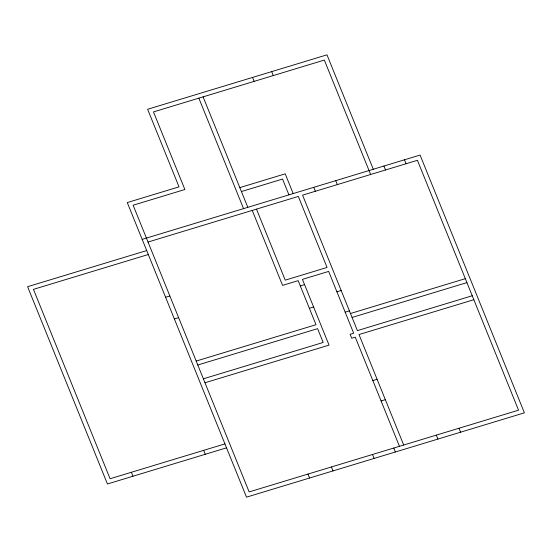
<?xml version="1.0" encoding="UTF-8"?>
<svg xmlns="http://www.w3.org/2000/svg" width="552" height="552" viewBox="0 0 552 552"><rect width="100%" height="100%" fill="white"/><g stroke="black" fill="none" stroke-linecap="round" stroke-linejoin="round"><path stroke-width="0.83" d="M239.823 187.611L285.198 173.839L293.181 193.566M241.424 191.551L282.541 179.076L288.931 194.856M142.174 239.389L420.086 155.064L524.4 412.834L246.496 497.159L127.277 202.563L179.027 186.859L147.625 109.268L326.991 54.841L373.29 169.264M148.026 242.045L298.322 196.436L327.067 267.458L285.239 280.147L256.494 209.132M146.701 250.567L27.6 286.702L107.433 483.98L226.534 447.838M148.302 254.513L33.451 289.358L110.09 478.743L224.94 443.891M165.593 297.252L169.85 295.962M174.377 318.952L178.634 317.662M300.309 285.915L304.559 284.625M336.913 291.787L341.164 290.497M309.355 308.271L313.605 306.981M345.159 312.17L349.416 310.88M350.479 313.508L465.329 278.663M196.195 361.063L316.006 324.707L298.177 280.651L282.583 285.384L252.243 210.422M352.072 317.455L466.923 282.61M197.795 365.01L317.6 328.654L323.189 342.461L203.377 378.817M472.243 295.762L357.399 330.607L302.579 195.146L417.422 160.301L518.549 410.177L249.152 491.922L133.129 205.22L184.879 189.515L153.477 111.918L324.334 60.078L370.633 174.494M473.844 299.708L358.993 334.553L403.698 445.029M204.978 382.764L329.04 345.117L302.427 279.36L328.661 271.405L353.673 333.215L350.134 334.291L351.727 338.238L355.274 337.162L399.448 446.32M372.835 380.563L377.092 379.272M381.087 400.945L385.337 399.655M404.485 159.797L406.086 163.744M383.93 166.035L385.524 169.981M459.002 428.248L460.596 432.195M335.719 180.663L337.313 184.609M436.315 435.135L437.908 439.075M271.688 71.622L273.288 75.569M313.743 187.328L315.337 191.275M252.547 77.432L254.148 81.372M393.776 448.038L395.37 451.984M372.51 454.489L374.104 458.436M203.101 96.862L247.807 207.338M198.851 98.152L243.556 208.628M331.386 466.971L332.987 470.911M307.995 474.064L309.589 478.011M203.674 450.349L205.268 454.289M131.362 472.291L132.956 476.231"/></g></svg>
